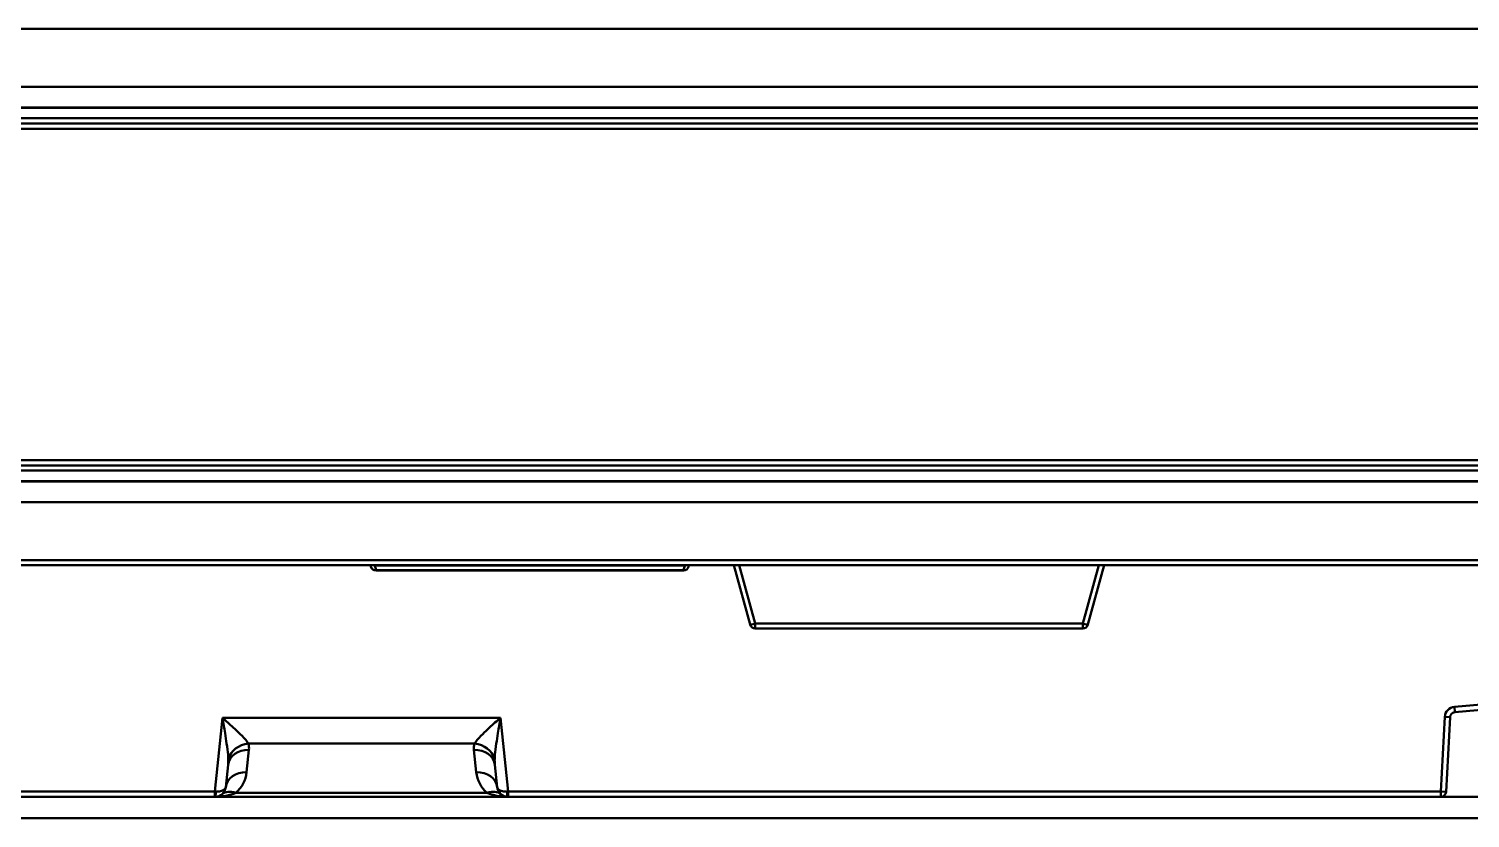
# Model space of a CAD drawing. Header units: millimetres. Extents: x 0 to 2219, y -32 to 1188.
# Drawn here: x 957.1 to 1094.1, y 318.9 to 394 of the extents above; entities that cross this region are included whole.
import ezdxf

# ---------------------------------------------------------------- set-up
doc = ezdxf.new("R2010")
doc.units = ezdxf.units.MM
doc.header["$LTSCALE"] = 2
doc.layers.add('Sichtbar (ISO)', color=7, linetype='Continuous', lineweight=50)
doc.layers.add('Sichtbar schmal (ISO)', color=7, linetype='Continuous', lineweight=50)

msp = doc.modelspace()

# ---------------------------------------------------------------- linework, layer by layer
at = {"layer": 'Sichtbar (ISO)'}
for p, q in [((597.6788, 388.4711), (1097.6788, 388.4711)), ((597.6788, 386.4711), (1097.6788, 386.4711)), ((597.6788, 384.4711), (1097.6788, 384.4711)), ((1097.6788, 352.9723), (597.6788, 352.9723)), ((1097.6788, 350.9723), (597.6788, 350.9723)), ((1097.6788, 348.9723), (597.6788, 348.9723)), ((864.9418, 342.9723), (989.8289, 342.9723)), ((989.5448, 342.9723), (989.5795, 342.8429)), ((989.8289, 342.9723), (1019.5288, 342.9723)), ((1019.4192, 342.9597), (989.9384, 342.9597)), ((1019.5288, 342.9723), (1024.4158, 342.9723)), ((1019.7781, 342.8429), (1019.8128, 342.9723)), ((1025.624, 337.3394), (1024.07, 342.9723)), ((1024.5765, 342.9729), (1058.7812, 342.9729)), ((1059.2877, 342.9723), (1057.7337, 337.3394)), ((1058.9418, 342.9723), (1097.6788, 342.9723)), ((990.0625, 342.4723), (1019.2952, 342.4723)), ((1026.106, 336.9723), (1057.2517, 336.9723)), ((1092.6118, 329.0102), (1097.6788, 329.4535)), ((1091.7844, 321.4462), (1092.1561, 328.5383)), ((975.7729, 321.8678), (975.9961, 323.9914)), ((1001.3615, 323.9914), (1001.5847, 321.8678)), ((720.6318, 320.9723), (974.7259, 320.9723)), ((974.7784, 320.9723), (974.7259, 320.9723)), ((974.7784, 320.9723), (1002.5792, 320.9723)), ((1002.6318, 320.9723), (1002.5792, 320.9723)), ((1002.6318, 320.9723), (1091.2851, 320.9723)), ((1104.0726, 320.9723), (1091.2851, 320.9723))]:
    msp.add_line(p, q, dxfattribs=at)
for centre, radius, start, end in [((990.0625, 342.9723), 0.5, 195, 270), ((1019.2952, 342.9723), 0.5, 270, 345), ((1026.106, 337.4723), 0.5, 195.422768, 270), ((1057.2517, 337.4723), 0.5, 270, 344.577232), ((1092.6554, 328.5121), 0.5, 95, 177), ((974.7784, 321.9723), 1, 270, 354), ((1002.5792, 321.9723), 1, 186, 270), ((1091.2851, 321.4723), 0.5, 270, 357)]:
    msp.add_arc(centre, radius, start, end, dxfattribs=at)
for centre, major_axis, start_param, end_param in [((989.925, 343.4854), (0.1365, -0.5096), 5.81492271, 6.0344777), ((1019.4326, 343.4854), (-0.1365, -0.5096), 0.24870761, 0.4682626)]:
    msp.add_ellipse(centre, major_axis=major_axis, ratio=0.94781297, start_param=start_param, end_param=end_param, dxfattribs=at)
for points in [[(1024.4158, 342.9723), (1024.4686, 342.9723), (1024.5238, 342.9729), (1024.5765, 342.9729)], [(1058.7812, 342.9729), (1058.8339, 342.9729), (1058.8889, 342.9722), (1058.9418, 342.9723)]]:
    msp.add_open_spline(points, degree=3, dxfattribs=at)
at = {"layer": 'Sichtbar schmal (ISO)'}
for p, q in [((597.6788, 393.9711), (1097.6788, 393.9711)), ((1097.6788, 386.4967), (597.6788, 386.4967)), ((597.6788, 385.4711), (1097.6788, 385.4711)), ((1097.6788, 384.9711), (597.6788, 384.9711)), ((597.6788, 352.4723), (1097.6788, 352.4723)), ((1097.6788, 351.9723), (597.6788, 351.9723)), ((597.6788, 350.9467), (1097.6788, 350.9467)), ((1097.6788, 343.4723), (597.6788, 343.4723)), ((990.0625, 342.4968), (989.9384, 342.9597)), ((1019.4192, 342.9597), (1019.2952, 342.4968)), ((1026.106, 337.4287), (1024.5765, 342.9729)), ((1058.7812, 342.9729), (1057.2517, 337.4287)), ((990.0625, 342.4968), (990.0625, 342.4723)), ((1019.2952, 342.4968), (990.0625, 342.4968)), ((1019.2952, 342.4723), (1019.2952, 342.4968)), ((1026.106, 337.4287), (1026.106, 336.9723)), ((1057.2517, 337.4287), (1026.106, 337.4287)), ((1057.2517, 336.9723), (1057.2517, 337.4287)), ((1097.6788, 329.9554), (1092.5682, 329.5083)), ((1092.6118, 329.0102), (1092.5682, 329.5083)), ((975.463, 328.4858), (974.7259, 321.4723)), ((975.463, 328.4858), (1001.8946, 328.4858)), ((1002.6318, 321.4723), (1001.8946, 328.4858)), ((1091.6568, 328.5644), (1091.2851, 321.4723)), ((1091.6568, 328.5644), (1092.1561, 328.5383)), ((977.762, 323.297), (977.9852, 325.4206)), ((999.4376, 326.0283), (977.9201, 326.0283)), ((999.3725, 325.4206), (999.5957, 323.297)), ((974.7259, 321.4723), (720.6318, 321.4723)), ((974.7259, 320.9723), (974.7259, 321.4723)), ((974.7259, 321.4723), (974.8304, 321.4669)), ((976.7321, 321.334), (1000.6255, 321.334)), ((1002.5272, 321.4669), (1002.6318, 321.4723)), ((1091.2851, 321.4723), (1002.6318, 321.4723)), ((1002.6318, 320.9723), (1002.6318, 321.4723)), ((1091.7844, 321.4462), (1091.2851, 321.4723)), ((1091.2851, 320.9723), (1091.2851, 321.4723)), ((1592.6788, 318.9346), (602.6788, 318.9346))]:
    msp.add_line(p, q, dxfattribs=at)
for centre, radius, start, end in [((1092.6554, 328.5121), 1, 95, 177), ((974.7784, 323.6106), 3, 310.635373, 354), ((1002.5792, 323.6106), 3, 186, 229.364627)]:
    msp.add_arc(centre, radius, start, end, dxfattribs=at)
for centre, major_axis, ratio, start_param, end_param in [((990.0625, 342.9723), (-0.483, -0.1294), 0.94781297, 0, 1.32208872), ((1019.2952, 342.9723), (0.483, -0.1294), 0.94781297, 4.96109659, 6.28318531), ((1026.106, 337.4723), (-0.482, -0.133), 0.08403982, 0, 1.54761612), ((1057.2517, 337.4723), (0.482, -0.133), 0.08403982, 4.73556919, 6.28318531), ((977.9852, 323.7823), (-1.989, 0.2091), 0.81766756, 4.79811866, 6.28318531), ((977.9201, 324.39), (1.8999, 0.6248), 0.80495509, 1.3119969, 2.6322857), ((974.9687, 325.4206), (-3.0179, -0.2928), 0.68927105, 3.00176111, 3.29525039), ((1002.389, 325.4206), (-3.0179, 0.2928), 0.68927105, 6.12952757, 6.42301685), ((999.3725, 323.7823), (1.989, 0.2091), 0.81766756, 0, 1.48506665), ((999.4376, 324.39), (1.8999, -0.6248), 0.80495509, 0.50930695, 1.82959576), ((974.9687, 323.7823), (0.4095, 2.1026), 0.46032439, 4.90100243, 5.19449171), ((1002.389, 323.7823), (-0.4095, 2.1026), 0.46032439, 1.08869359, 1.38218288), ((977.762, 321.6587), (-1.989, 0.2091), 0.81766756, 4.79811866, 6.28318531), ((999.5957, 321.6587), (1.989, 0.2091), 0.81766756, 0, 1.48506665), ((974.7784, 321.4723), (0, -0.5), 0.10396205, 0, 1.55986991), ((974.7784, 321.9723), (-0.9945, 0.1045), 0.5, 1.67551608, 3.14159265), ((976.7321, 319.6957), (-1.3025, 1.5177), 0.68104059, 5.38321013, 6.28318531), ((1000.6255, 319.6957), (1.3025, 1.5177), 0.68104059, 0, 0.89997518), ((1002.5792, 321.9723), (-0.9945, -0.1045), 0.5, 0, 1.46607657), ((1002.5792, 321.4723), (0, -0.5), 0.10396205, 4.7233154, 6.28318531)]:
    msp.add_ellipse(centre, major_axis=major_axis, ratio=ratio, start_param=start_param, end_param=end_param, dxfattribs=at)
for points, knots in [([(975.463, 328.4858), (975.5461, 327.9952), (975.63, 327.5002), (975.7621, 326.6833), (975.8145, 326.3478), (975.8605, 326.0271), (975.9161, 325.6399), (975.9631, 325.2713), (976.003, 324.8184), (976.0112, 324.701), (976.0161, 324.5901)], [-0.640426605, -0.640426605, -0.640426605, -0.640426605, -0.452842743, -0.452842743, -0.320213302, -0.320213302, -0.320213302, -0.160106651, -0.160106651, -0.099626456, -0.099626456, -0.099626456, -0.099626456]), ([(977.9201, 326.0283), (977.8824, 326.097), (977.8336, 326.1699), (977.6208, 326.4526), (977.4041, 326.6844), (977.158, 326.9287), (976.9542, 327.1311), (976.7284, 327.3434), (976.1651, 327.8607), (975.8124, 328.1747), (975.463, 328.4858)], [0.099626456, 0.099626456, 0.099626456, 0.099626456, 0.160106651, 0.160106651, 0.320213302, 0.320213302, 0.320213302, 0.452842743, 0.452842743, 0.640426605, 0.640426605, 0.640426605, 0.640426605]), ([(1001.8946, 328.4858), (1001.5452, 328.1747), (1001.1925, 327.8607), (1000.6292, 327.3434), (1000.4034, 327.1311), (1000.1996, 326.9287), (999.9536, 326.6844), (999.7368, 326.4526), (999.524, 326.1699), (999.4752, 326.097), (999.4376, 326.0283)], [-0.001001595, -0.001001595, -0.001001595, -0.001001595, 0.186582526, 0.186582526, 0.319211708, 0.319211708, 0.319211708, 0.47931836, 0.47931836, 0.539798556, 0.539798556, 0.539798556, 0.539798556]), ([(1001.3416, 324.5901), (1001.3464, 324.701), (1001.3547, 324.8184), (1001.3945, 325.2713), (1001.4415, 325.6399), (1001.4971, 326.0271), (1001.5432, 326.3478), (1001.5956, 326.6833), (1001.7277, 327.5002), (1001.8116, 327.9952), (1001.8946, 328.4858)], [-0.539798556, -0.539798556, -0.539798556, -0.539798556, -0.47931836, -0.47931836, -0.319211708, -0.319211708, -0.319211708, -0.186582526, -0.186582526, 0.001001595, 0.001001595, 0.001001595, 0.001001595]), ([(974.7784, 320.9723), (974.9488, 320.9723), (975.1197, 320.9796), (975.4588, 321.0089), (975.6269, 321.0309), (975.7917, 321.0605), (975.9565, 321.09), (976.1193, 321.1274), (976.4348, 321.2184), (976.5875, 321.272), (976.7321, 321.334)], [-0.312254175, -0.312254175, -0.312254175, -0.312254175, -0.234190631, -0.234190631, -0.156127088, -0.156127088, -0.156127088, -0.078063544, -0.078063544, 0, 0, 0, 0]), ([(1000.6255, 321.334), (1000.9119, 321.2111), (1001.2302, 321.1214), (1001.8888, 321.0019), (1002.2353, 320.9723), (1002.5792, 320.9723)], [0, 0, 0, 0, 0.154630417, 0.154630417, 0.312257739, 0.312257739, 0.312257739, 0.312257739])]:
    msp.add_open_spline(points, degree=3, knots=knots, dxfattribs=at)

doc.saveas('drawing.dxf')
